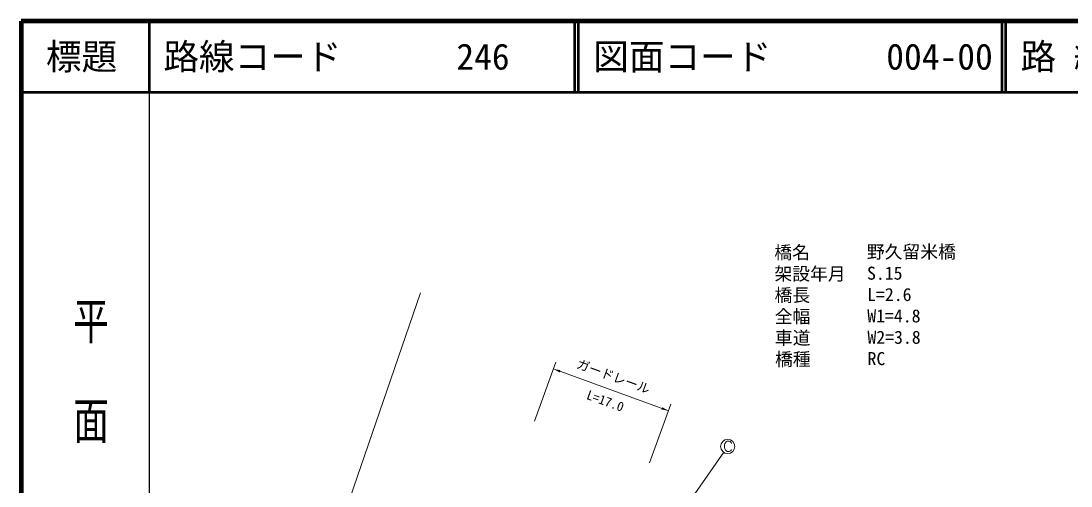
# Model space of a CAD drawing. Units: millimetres, scale not verified. Extents: x 40000 to 680000, y 20000 to 380000.
# Drawn here: x 40000 to 187466, y 314706 to 380000 of the extents above; entities that cross this region are included whole.
import ezdxf
from ezdxf.enums import TextEntityAlignment as Align

# ---------------------------------------------------------------- set-up
doc = ezdxf.new("R2010")
doc.units = ezdxf.units.MM
doc.header["$LTSCALE"] = 1000
for name, color, linetype, lineweight in [('M-BMK-OTRS', 5, 'Continuous', 13), ('M-STR-HTXT', 7, 'Continuous', 13), ('M-STR-STRC', 7, 'Continuous', 13), ('M-TTL', 2, 'Continuous', 140), ('M-TTL-BAND', 7, 'Continuous', 25), ('M-TTL-LINE', 7, 'Continuous', 50)]:
    doc.layers.add(name, color=color, linetype=linetype, lineweight=lineweight)
doc.layers.add('M-TTL-TXT', color=7, linetype='Continuous')
doc.styles.add('@ＭＳ ゴシック', font='')
doc.styles.add('ＭＳ ゴシック', font='')
doc.styles.get('@ＭＳ ゴシック').set_extended_font_data('@MS Gothic')
doc.styles.get('ＭＳ ゴシック').set_extended_font_data('MS Gothic')

# ---------------------------------------------------------------- blocks, each defined once
blk = doc.blocks.new('filled_arrow')
at = {"color": 0, "linetype": 'Continuous', "lineweight": -2}
blk.add_solid([(7.5, 1.25), (0, 0), (7.5, -1.25)], dxfattribs=at)

msp = doc.modelspace()

# ---------------------------------------------------------------- linework, layer by layer
at = {"layer": 'M-BMK-OTRS'}
msp.add_line((96097, 341828), (83319, 304681), dxfattribs=at)
at = {"layer": 'M-STR-HTXT'}
for p, q in [((112122, 323808), (115129, 332080)), ((114787, 331141), (130933, 325272)), ((128268, 317939), (131275, 326211)), ((121364, 294675), (138688, 319436))]:
    msp.add_line(p, q, dxfattribs=at)
at = {"layer": 'M-STR-STRC'}
for p, q in [((138797, 320443), (138848, 320661)), ((138800, 320112), (138797, 320443)), ((138848, 319901), (138800, 320112)), ((138848, 320661), (138901, 320729)), ((138901, 320729), (139015, 320885)), ((139015, 320885), (139169, 320992)), ((139169, 320992), (139448, 320996)), ((139448, 320996), (139611, 320945)), ((139611, 320945), (139722, 320836)), ((139722, 320836), (139781, 320667)), ((138962, 319733), (138848, 319901)), ((139068, 319626), (138962, 319733)), ((139186, 319570), (139068, 319626)), ((139460, 319572), (139186, 319570)), ((139622, 319625), (139460, 319572)), ((139731, 319740), (139622, 319625)), ((139780, 319842), (139731, 319740))]:
    msp.add_line(p, q, dxfattribs=at)
msp.add_circle((139261, 320255), 1000, dxfattribs=at)
msp.add_circle((139261, 320255), 1000, dxfattribs=at)
at = {"layer": 'M-TTL'}
for p, q in [((40000, 380000), (40000, 20000)), ((680000, 380000), (40000, 380000))]:
    msp.add_line(p, q, dxfattribs=at)
at = {"layer": 'M-TTL-BAND'}
msp.add_line((58000, 370000), (58000, 20000), dxfattribs=at)
at = {"layer": 'M-TTL-LINE'}
for p, q in [((58000, 380000), (58000, 370000)), ((117750, 380000), (117750, 370000)), ((118250, 380000), (118250, 370000)), ((177750, 380000), (177750, 370000)), ((178250, 380000), (178250, 370000)), ((40000, 370000), (680000, 370000))]:
    msp.add_line(p, q, dxfattribs=at)

# ---------------------------------------------------------------- block references
at = {"layer": 'M-STR-HTXT', "xscale": 133, "yscale": 133}
for p, rotation in [((114787, 331141), 340), ((130933, 325272), 160)]:
    msp.add_blockref('filled_arrow', p, dxfattribs=dict(at, rotation=rotation))

# ---------------------------------------------------------------- texts
at = {"layer": 'M-STR-HTXT', "style": 'ＭＳ ゴシック'}
for s, p in [('橋名', (145795, 347505)), ('野久留米橋', (158795, 347591)), ('架設年月', (145815, 344505)), ('S.15', (158815, 344591)), ('橋長', (145835, 341505)), ('L=2.6', (158835, 341591)), ('全幅', (145855, 338505)), ('W1=4.8', (158855, 338591)), ('車道', (145875, 335505)), ('W2=3.8', (158875, 335591)), ('橋種', (145895, 332505)), ('RC', (158894, 332592))]:
    msp.add_text(s, height=1833, dxfattribs=at).set_placement(p, align=Align.MIDDLE_LEFT)
msp.add_text('ガードレール', height=1320, rotation=340.024, dxfattribs=at).set_placement((118130, 331936), align=Align.MIDDLE_LEFT)
msp.add_text('L=17.0', height=1320, rotation=340.024, dxfattribs=at).set_placement((121708, 325665), align=Align.BOTTOM_CENTER)
at = {"layer": 'M-TTL-BAND', "style": '@ＭＳ ゴシック', "width": 1.4}
msp.add_text('平  面  図', height=3666, rotation=270, dxfattribs=at).set_placement((49777, 306475), align=Align.MIDDLE_RIGHT)
at = {"layer": 'M-TTL-TXT', "style": 'ＭＳ ゴシック'}
msp.add_text('標題', height=3666, dxfattribs=at).set_placement((48500, 375000), align=Align.MIDDLE_CENTER)
for s, p in [('路線コード', (60000, 375000)), ('246', (101142, 375000)), ('図面コード', (120380, 375000)), ('004-00', (161521, 375000)), ('路 線 名', (180380, 375000))]:
    msp.add_text(s, height=3666, dxfattribs=at).set_placement(p, align=Align.MIDDLE_LEFT)

doc.saveas('drawing.dxf')
